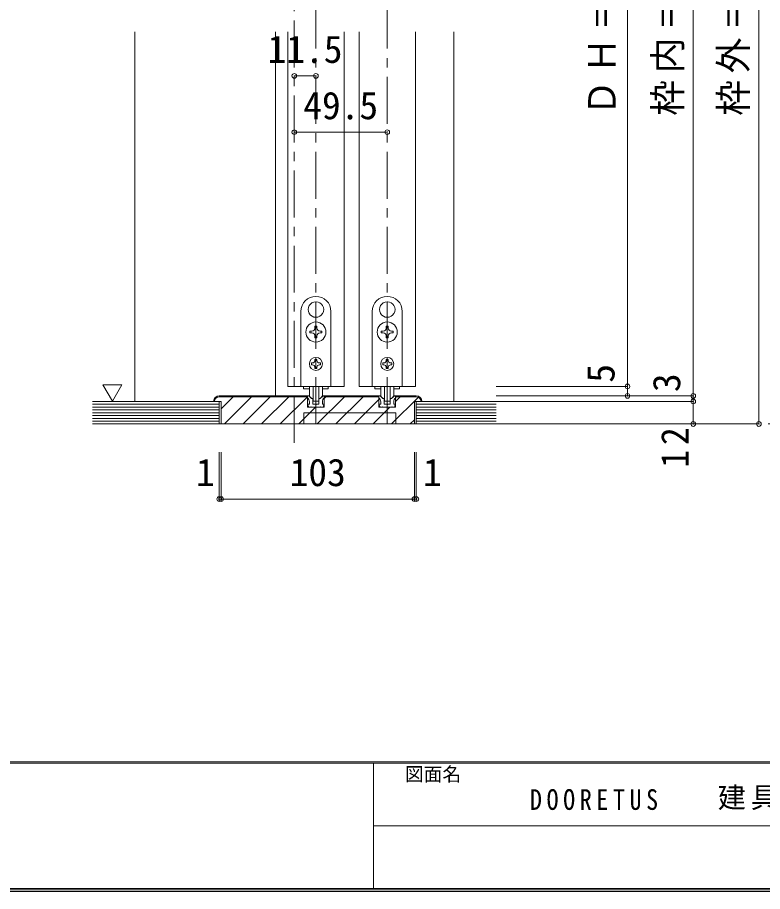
# Model space of a CAD drawing. Units: millimetres at full size, sheet at 1:5. Extents: x -957 to 993, y -689 to 708.
# Drawn here: x -171.9 to 225, y -689.1 to -223.3 of the extents above; entities that cross this region are included whole.
import ezdxf
from ezdxf.enums import TextEntityAlignment as Align

# ---------------------------------------------------------------- set-up
doc = ezdxf.new("R2010")
doc.units = ezdxf.units.MM
doc.header["$LTSCALE"] = 5
doc.header["$PDMODE"] = 32
doc.header["$PDSIZE"] = 2.5
doc.linetypes.add('CHAIN1', pattern=[8, 5, -1, 1, -1])
for name, color, linetype, lineweight in [('0-B_寸法', 7, 'Continuous', 9), ('F-0_補助線', 7, 'Continuous', 9), ('F-1_枠', 6, 'Continuous', 9)]:
    doc.layers.add(name, color=color, linetype=linetype, lineweight=lineweight)
doc.layers.add('F-A_文字', color=7, linetype='Continuous')
doc.styles.add('ＭＳ ゴシック', font='')
doc.styles.get('ＭＳ ゴシック').set_extended_font_data('MS Gothic')

msp = doc.modelspace()

# ---------------------------------------------------------------- linework, layer by layer
at = {"layer": '0-B_寸法', "linetype": 'CHAIN1'}
for p, q in [((-24.442, -449.942), (-24.442, 71.709)), ((-12.942, -439.942), (-12.942, -3.942)), ((25.058, -439.942), (25.058, -3.942)), ((-131.942, -439.942), (242.058, -439.942))]:
    msp.add_line(p, q, dxfattribs=at)
at = {"layer": '0-B_寸法'}
for p, q in [((223.058, -439.942), (223.058, 10.058)), ((188.058, -439.942), (188.058, -19.942)), ((153.058, -33.942), (153.058, -419.942)), ((-109.442, -230.942), (-109.442, -427.942)), ((-34.442, -230.942), (-34.442, -424.942)), ((-27.942, -230.942), (-27.942, -419.942)), ((2.058, -230.942), (2.058, -419.942)), ((10.058, -230.942), (10.058, -419.942)), ((40.058, -230.942), (40.058, -419.942)), ((60.558, -427.942), (60.558, -230.942)), ((-13.041, -374.794), (-12.942, -374.892)), ((-12.844, -374.794), (-12.942, -374.892)), ((24.959, -374.794), (25.058, -374.892)), ((25.156, -374.794), (25.058, -374.892)), ((-20.942, -419.942), (-20.942, -379.942)), ((-16.585, -380.931), (-16.45, -380.967)), ((-16.486, -381.102), (-16.45, -380.967)), ((-9.3, -380.931), (-9.435, -380.967)), ((-9.399, -381.102), (-9.435, -380.967)), ((-4.942, -379.942), (-4.942, -419.942)), ((17.058, -419.942), (17.058, -379.942)), ((21.415, -380.931), (21.55, -380.967)), ((21.514, -381.102), (21.55, -380.967)), ((28.7, -380.931), (28.565, -380.967)), ((28.601, -381.102), (28.565, -380.967)), ((33.058, -379.942), (33.058, -419.942)), ((-15.142, -390.442), (-16.092, -390.442)), ((-16.092, -390.442), (-16.092, -391.442)), ((-13.442, -387.792), (-13.442, -388.742)), ((-12.442, -387.792), (-13.442, -387.792)), ((-12.442, -388.742), (-12.442, -387.792)), ((-9.792, -390.442), (-10.742, -390.442)), ((-9.792, -391.442), (-9.792, -390.442)), ((22.858, -390.442), (21.908, -390.442)), ((21.908, -390.442), (21.908, -391.442)), ((24.558, -387.792), (24.558, -388.742)), ((25.558, -387.792), (24.558, -387.792)), ((25.558, -388.742), (25.558, -387.792)), ((28.208, -390.442), (27.258, -390.442)), ((28.208, -391.442), (28.208, -390.442)), ((-16.092, -391.442), (-15.142, -391.442)), ((-12.442, -394.092), (-12.442, -393.142)), ((-10.742, -391.442), (-9.792, -391.442)), ((21.908, -391.442), (22.858, -391.442)), ((25.558, -394.092), (25.558, -393.142)), ((27.258, -391.442), (28.208, -391.442)), ((-14.742, -407.442), (-15.342, -407.442)), ((-15.342, -407.442), (-15.342, -408.442)), ((-15.342, -408.442), (-14.742, -408.442)), ((-13.442, -405.542), (-12.442, -405.542)), ((-13.442, -405.542), (-13.442, -406.142)), ((-13.442, -409.742), (-13.442, -410.342)), ((-12.442, -405.542), (-12.442, -406.142)), ((-12.442, -409.742), (-12.442, -410.342)), ((-11.142, -407.442), (-10.542, -407.442)), ((23.258, -407.442), (22.658, -407.442)), ((22.658, -407.442), (22.658, -408.442)), ((22.658, -408.442), (23.258, -408.442)), ((24.558, -405.542), (25.558, -405.542)), ((24.558, -405.542), (24.558, -406.142)), ((24.558, -409.742), (24.558, -410.342)), ((25.558, -405.542), (25.558, -406.142)), ((25.558, -409.742), (25.558, -410.342)), ((26.858, -407.442), (27.458, -407.442)), ((-12.442, -410.342), (-13.442, -410.342)), ((25.558, -410.342), (24.558, -410.342)), ((-126.378, -419.129), (-121.378, -427.789)), ((2.058, -419.942), (-27.942, -419.942)), ((-4.942, -419.942), (-20.942, -419.942)), ((-19.542, -419.942), (-19.542, -421.142)), ((-19.542, -421.142), (-16.41, -421.142)), ((-16.442, -424.364), (-16.442, -419.942)), ((-14.442, -419.942), (-14.442, -427.564)), ((-11.442, -419.942), (-11.442, -427.564)), ((-9.475, -421.142), (-6.342, -421.142)), ((-9.442, -424.364), (-9.442, -419.942)), ((-6.342, -419.942), (-6.342, -421.142)), ((10.058, -419.942), (40.058, -419.942)), ((33.058, -419.942), (17.058, -419.942)), ((18.458, -419.942), (18.458, -421.142)), ((18.458, -421.142), (21.59, -421.142)), ((21.558, -424.364), (21.558, -419.942)), ((23.558, -419.942), (23.558, -427.564)), ((26.558, -419.942), (26.558, -427.564)), ((28.525, -421.142), (31.658, -421.142)), ((28.558, -424.364), (28.558, -419.942)), ((31.658, -419.942), (31.658, -421.142)), ((153.058, -419.942), (83.058, -419.942)), ((153.058, -419.942), (153.058, -424.942)), ((-64.442, -427.942), (-131.942, -427.942)), ((-67.442, -427.942), (-63.442, -427.942)), ((-64.442, -424.942), (-17.342, -424.942)), ((-64.442, -425.442), (-17.342, -425.442)), ((-64.442, -439.942), (-64.442, -427.942)), ((-63.442, -431.799), (-57.085, -425.442)), ((-63.442, -427.942), (-63.442, -439.942)), ((-61.686, -439.942), (-47.186, -425.442)), ((-51.786, -439.942), (-37.286, -425.442)), ((-41.887, -439.942), (-27.387, -425.442)), ((-31.987, -439.942), (-17.487, -425.442)), ((-17.442, -424.942), (-16.899, -424.942)), ((-17.442, -425.942), (-17.442, -424.942)), ((-17.342, -430.942), (-17.342, -424.942)), ((-15.28, -426.354), (-16.546, -425.089)), ((-16.442, -429.442), (-16.442, -428.178)), ((-15.068, -426.442), (-14.742, -426.442)), ((-14.542, -429.142), (-14.542, -426.642)), ((-11.742, -427.864), (-14.142, -427.864)), ((-12.188, -439.942), (2.312, -425.442)), ((-11.342, -429.142), (-11.342, -426.642)), ((-10.817, -426.442), (-11.142, -426.442)), ((-10.605, -426.354), (-9.339, -425.089)), ((-9.442, -429.442), (-9.442, -428.178)), ((-8.542, -430.942), (-8.542, -424.942)), ((20.658, -425.442), (-8.542, -425.442)), ((-8.542, -426.397), (-7.588, -425.442)), ((-2.289, -439.942), (12.211, -425.442)), ((7.611, -439.942), (20.658, -426.895)), ((20.558, -424.942), (21.101, -424.942)), ((20.558, -425.942), (20.558, -424.942)), ((22.72, -426.354), (21.454, -425.089)), ((21.558, -429.442), (21.558, -428.178)), ((22.932, -426.442), (23.258, -426.442)), ((23.458, -429.142), (23.458, -426.642)), ((26.258, -427.864), (23.858, -427.864)), ((26.658, -429.142), (26.658, -426.642)), ((27.183, -426.442), (26.858, -426.442)), ((27.395, -426.354), (28.661, -425.089)), ((27.41, -439.942), (41.656, -425.696)), ((28.558, -429.442), (28.558, -428.178)), ((29.458, -430.942), (29.458, -424.942)), ((40.558, -424.942), (29.458, -424.942)), ((29.458, -427.995), (32.01, -425.442)), ((40.558, -425.442), (29.458, -425.442)), ((39.558, -439.942), (39.558, -427.942)), ((43.558, -427.942), (39.558, -427.942)), ((40.558, -427.942), (83.058, -427.942)), ((40.558, -439.942), (40.558, -427.942)), ((188.058, -424.942), (83.058, -424.942)), ((188.058, -427.942), (83.058, -427.942)), ((-64.442, -429.442), (-131.942, -429.442)), ((-64.442, -430.942), (-131.942, -430.942)), ((-64.442, -432.442), (-131.942, -432.442)), ((-22.088, -439.942), (-13.088, -430.942)), ((-8.542, -430.942), (-17.342, -430.942)), ((-16.742, -430.942), (-17.228, -429.716)), ((-16.442, -429.442), (-17.042, -429.442)), ((-15.642, -430.942), (-16.742, -430.942)), ((-15.642, -430.942), (-15.442, -430.742)), ((-15.442, -430.742), (-15.242, -430.942)), ((-10.642, -430.942), (-15.242, -430.942)), ((-12.942, -429.742), (-12.642, -429.442)), ((-12.642, -429.442), (-11.642, -429.442)), ((-10.442, -430.742), (-10.642, -430.942)), ((-10.242, -430.942), (-10.442, -430.742)), ((-10.242, -430.942), (-9.142, -430.942)), ((-9.442, -429.442), (-8.842, -429.442)), ((-9.142, -430.942), (-8.656, -429.716)), ((17.51, -439.942), (26.51, -430.942)), ((29.458, -430.942), (20.658, -430.942)), ((21.258, -430.942), (20.772, -429.716)), ((21.558, -429.442), (20.958, -429.442)), ((22.358, -430.942), (21.258, -430.942)), ((22.358, -430.942), (22.558, -430.742)), ((22.558, -430.742), (22.758, -430.942)), ((27.358, -430.942), (22.758, -430.942)), ((25.058, -429.742), (25.358, -429.442)), ((25.358, -429.442), (26.358, -429.442)), ((27.558, -430.742), (27.358, -430.942)), ((27.758, -430.942), (27.558, -430.742)), ((27.758, -430.942), (28.858, -430.942)), ((28.558, -429.442), (29.158, -429.442)), ((28.858, -430.942), (29.344, -429.716)), ((40.558, -429.442), (83.058, -429.442)), ((40.558, -430.942), (83.058, -430.942)), ((40.558, -432.442), (83.058, -432.442)), ((-64.442, -433.942), (-131.942, -433.942)), ((-64.442, -435.442), (-131.942, -435.442)), ((-64.442, -436.942), (-131.942, -436.942)), ((-19.442, -433.942), (29.558, -433.942)), ((-19.442, -439.942), (-19.442, -433.942)), ((29.558, -439.942), (29.558, -433.942)), ((37.309, -439.942), (39.558, -437.694)), ((40.558, -433.942), (83.058, -433.942)), ((40.558, -435.442), (83.058, -435.442)), ((40.558, -436.942), (83.058, -436.942)), ((-64.442, -438.442), (-131.942, -438.442)), ((-64.442, -439.942), (-131.942, -439.942)), ((-64.442, -439.942), (39.558, -439.942)), ((40.558, -438.442), (83.058, -438.442)), ((40.558, -439.942), (83.058, -439.942)), ((223.058, -439.942), (83.058, -439.942)), ((223.058, -439.942), (83.058, -439.942))]:
    msp.add_line(p, q, dxfattribs=at)
at = {"layer": '0-B_寸法', "color": 4}
for p, q in [((-24.442, -254.442), (-12.942, -254.442)), ((-24.442, -284.442), (25.058, -284.442)), ((-64.442, -479.942), (-64.442, -454.942)), ((-63.442, -479.942), (-63.442, -454.942)), ((39.558, -479.942), (39.558, -454.942)), ((40.558, -479.942), (40.558, -454.942)), ((-64.442, -479.942), (-63.442, -479.942)), ((-63.442, -479.942), (39.558, -479.942)), ((39.558, -479.942), (40.558, -479.942))]:
    msp.add_line(p, q, dxfattribs=at)
at = {"layer": '0-B_寸法'}
for points in [[(-13.442, -393.142), (-13.442, -394.092), (-12.442, -394.092)], [(24.558, -393.142), (24.558, -394.092), (25.558, -394.092)], [(-10.542, -407.442), (-10.542, -408.442), (-11.142, -408.442)], [(27.458, -407.442), (27.458, -408.442), (26.858, -408.442)], [(-126.378, -419.129), (-116.378, -419.129), (-121.378, -427.789)], [(-8.442, -425.942), (-8.442, -424.942), (-8.985, -424.942)], [(20.658, -430.942), (20.658, -424.942), (-8.542, -424.942)], [(29.558, -425.942), (29.558, -424.942), (29.015, -424.942)], [(-14.242, -429.442), (-13.242, -429.442), (-12.942, -429.742)], [(23.758, -429.442), (24.758, -429.442), (25.058, -429.742)]]:
    msp.add_lwpolyline(points, dxfattribs=at)
for centre, radius in [((-12.942, -390.942), 5.35), ((25.058, -390.942), 5.35), ((-12.942, -407.942), 3.5), ((25.058, -407.942), 3.5)]:
    msp.add_circle(centre, radius, dxfattribs=at)
for centre, radius, start, end in [((-12.942, -379.942), 8, 0, 180), ((25.058, -379.942), 8, 0, 180), ((-12.942, -378.942), 4.15, 91.3645, 208.6355), ((-12.942, -378.942), 4.15, 331.3645, 88.6355), ((25.058, -378.942), 4.15, 91.3645, 208.6355), ((25.058, -378.942), 4.15, 331.3645, 88.6355), ((-12.942, -378.942), 4.15, 211.3645, 328.6355), ((25.058, -378.942), 4.15, 211.3645, 328.6355), ((-15.142, -388.742), 1.7, 270, 0), ((-10.742, -388.742), 1.7, 180, 270), ((22.858, -388.742), 1.7, 270, 0), ((27.258, -388.742), 1.7, 180, 270), ((-15.142, -393.142), 1.7, 0, 90), ((-10.742, -393.142), 1.7, 90, 180), ((22.858, -393.142), 1.7, 0, 90), ((27.258, -393.142), 1.7, 90, 180), ((-14.742, -406.142), 1.3, 270, 0), ((-14.742, -409.742), 1.3, 0, 90), ((-11.142, -406.142), 1.3, 180, 270), ((-11.142, -409.742), 1.3, 90, 180), ((23.258, -406.142), 1.3, 270, 0), ((23.258, -409.742), 1.3, 0, 90), ((26.858, -406.142), 1.3, 180, 270), ((26.858, -409.742), 1.3, 90, 180), ((-64.442, -427.942), 3, 90, 180), ((-64.442, -427.942), 2.5, 90, 180), ((-19.442, -428.178), 3, 0, 48.19), ((-16.899, -425.442), 0.5, 45, 90), ((-14.442, -424.364), 2, 180, 264.78409), ((-15.068, -426.142), 0.3, 225, 270), ((-14.742, -426.642), 0.2, 0, 90), ((-14.642, -426.554), 0.2, 0, 84.78409), ((-14.142, -427.564), 0.3, 180, 270), ((-11.742, -427.564), 0.3, 270, 0), ((-11.242, -426.554), 0.2, 95.21591, 180), ((-11.142, -426.642), 0.2, 90, 180), ((-11.442, -424.364), 2, 275.21591, 0), ((-10.817, -426.142), 0.3, 270, 315), ((-6.442, -428.178), 3, 131.81, 180), ((-8.985, -425.442), 0.5, 90, 135), ((18.558, -428.178), 3, 0, 48.19), ((21.101, -425.442), 0.5, 45, 90), ((23.558, -424.364), 2, 180, 264.78409), ((22.932, -426.142), 0.3, 225, 270), ((23.258, -426.642), 0.2, 0, 90), ((23.358, -426.554), 0.2, 0, 84.78409), ((23.858, -427.564), 0.3, 180, 270), ((26.258, -427.564), 0.3, 270, 0), ((26.758, -426.554), 0.2, 95.21591, 180), ((26.858, -426.642), 0.2, 90, 180), ((26.558, -424.364), 2, 275.21591, 0), ((27.183, -426.142), 0.3, 270, 315), ((31.558, -428.178), 3, 131.81, 180), ((29.015, -425.442), 0.5, 90, 135), ((40.558, -427.942), 3, 0, 90), ((40.558, -427.942), 2.5, 0, 90), ((-17.042, -429.642), 0.2, 90, 201.616), ((-14.242, -429.142), 0.3, 180, 270), ((-11.642, -429.142), 0.3, 270, 0), ((-8.842, -429.642), 0.2, 338.384, 90), ((20.958, -429.642), 0.2, 90, 201.616), ((23.758, -429.142), 0.3, 180, 270), ((26.358, -429.142), 0.3, 270, 0), ((29.158, -429.642), 0.2, 338.384, 90)]:
    msp.add_arc(centre, radius, start, end, dxfattribs=at)
for p in [(-24.442, -254.442), (-12.942, -254.442), (-24.442, -284.442), (25.058, -284.442), (153.058, -419.942), (153.058, -424.942), (188.058, -424.942), (188.058, -427.942), (188.058, -439.942), (223.058, -439.942), (-64.442, -479.942), (-63.442, -479.942), (39.558, -479.942), (40.558, -479.942)]:
    msp.add_point(p, dxfattribs=at)
at = {"layer": 'F-1_枠'}
for p, q in [((992.782, -619.898), (-957.218, -619.898)), ((992.782, -620.731), (-957.218, -620.731)), ((17.782, -620.731), (17.782, -687.398)), ((17.782, -654.065), (991.115, -654.066)), ((992.782, -687.398), (-957.218, -687.398)), ((992.782, -688.231), (-957.218, -688.231)), ((992.782, -689.065), (-957.218, -689.065))]:
    msp.add_line(p, q, dxfattribs=at)

# ---------------------------------------------------------------- texts
at = {"layer": '0-B_寸法', "style": 'ＭＳ ゴシック'}
for s, p in [('11.5', (-38.692, -251.942)), ('49.5', (-19.692, -281.942)), ('1', (-76.835, -477.442)), ('103', (-26.942, -477.442)), ('1', (44.138, -477.442))]:
    msp.add_text(s, height=14.66, dxfattribs=at).set_placement(p, align=Align.BOTTOM_LEFT)
for s, p in [('5', (150.558, -417.942)), ('3', (185.558, -422.942))]:
    msp.add_text(s, height=14.66, rotation=90, dxfattribs=at).set_placement(p, align=Align.BOTTOM_LEFT)
at = {"layer": '0-B_寸法', "char_height": 14.66, "attachment_point": 7, "rotation": 90, "style": 'ＭＳ ゴシック'}
for s, insert in [('\\T1.19;\\W0.95;ＤＨ＝1,983', (150.558, -275.692)), ('\\T1.19;\\W0.95;枠内＝2,002', (185.558, -275.692)), ('\\T1.19;\\W0.95;枠外＝2,047', (220.558, -275.692)), ('\\T1.27;\\W0.95;12', (185.558, -463.192))]:
    msp.add_mtext(s, dxfattribs=dict(at, insert=insert))
at = {"layer": 'F-0_補助線', "insert": (101.115, -645.731), "char_height": 11, "attachment_point": 7, "style": 'ＭＳ ゴシック'}
msp.add_mtext('\\T1.39;\\W0.85;DOORETUS', dxfattribs=at)
at = {"layer": 'F-A_文字', "style": 'ＭＳ ゴシック'}
msp.add_text('図面名', height=7.331, dxfattribs=at).set_placement((34.449, -632.398), align=Align.BOTTOM_LEFT)
at = {"layer": 'F-A_文字', "insert": (201.115, -645.731), "char_height": 11, "attachment_point": 7, "style": 'ＭＳ ゴシック'}
msp.add_mtext('\\T1.17;建具納まり図', dxfattribs=at)

doc.saveas('drawing.dxf')
